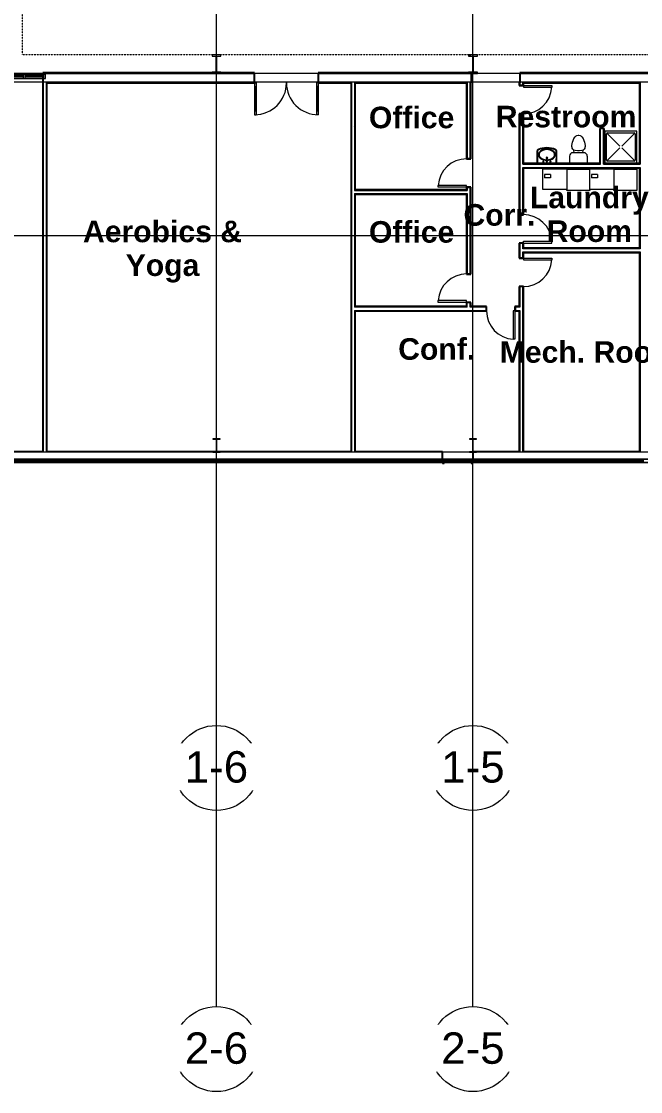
# Model space of a CAD drawing. Header units: inches. Extents: x 21341 to 28276, y -23509 to -20035.
# Drawn here: x 24603 to 25302, y -23509 to -22301 of the extents above; entities that cross this region are included whole.
import ezdxf

# ---------------------------------------------------------------- set-up
doc = ezdxf.new("R2010")
doc.units = ezdxf.units.IN
doc.header["$MEASUREMENT"] = 0
doc.linetypes.add('Dash 1_16_', pattern=[0.125, 0.0625, -0.0625])
doc.linetypes.add('Grid Line 1_2_', pattern=[0.875, 0.5, -0.125, 0.125, -0.125])
for name, color, linetype, lineweight in [('A-DOOR', 31, 'Continuous', 9), ('A-DOOR-GLAZ', 31, 'Continuous', 15), ('A-FLOR-CLRS', 90, 'Dash 1_16_', 9), ('A-GLAZ-CURT', 52, 'Continuous', 9), ('A-GLAZ-CWMG', 51, 'Continuous', 9), ('A-WALL', 113, 'Continuous', 9), ('A-WALL-PATT', 111, 'Continuous', 25), ('C-BLDG-PADS', 91, 'Continuous', 9), ('C-TOPO', 7, 'Continuous', 9), ('I-WALL', 2, 'Continuous', 9), ('L-SITE-WALL', 31, 'Continuous', 9), ('M-AREA-IDEN', 171, 'Continuous', 9), ('P-SANR-FIXT', 6, 'Continuous', 9), ('Q-SPCQ', 91, 'Continuous', 9), ('S-BEAM', 12, 'Continuous', 9), ('S-COLS', 52, 'Continuous', 9), ('S-GRID', 1, 'Continuous', 9), ('S-GRID-IDEN', 1, 'Continuous', 9)]:
    doc.layers.add(name, color=color, linetype=linetype, lineweight=lineweight)
doc.styles.add('Arial', font='arial.ttf', dxfattribs={"height": 35.407186})
doc.styles.add('Arial_B', font='arialbd.ttf', dxfattribs={"height": 24.354149})
pattern_1 = [(0, (0, 0), (61.44, 15.36), [2.534, -43.546, 2.534, -43.546, -245.76]), (0, (0, 0), (61.44, 15.36), [-92.16, 2.534, -89.626, 2.534, -43.546, -107.52]), (0, (0, 0), (61.44, 15.36), [-230.4, 2.534, -28.186, 2.534, -74.266]), (120, (23.04, 7.68), (-44.02215, 45.528601), [2.534, -43.546, 2.534, -43.546, -245.76]), (120, (23.04, 7.68), (-44.02215, 45.528601), [-92.16, 2.534, -89.626, 2.534, -43.546, -107.52]), (120, (23.04, 7.68), (-44.02215, 45.528601), [-230.4, 2.534, -28.186, 2.534, -74.266]), (240, (30.72, 38.4), (-17.41785, -60.888601), [2.534, -43.546, 2.534, -43.546, -245.76]), (240, (30.72, 38.4), (-17.41785, -60.888601), [-92.16, 2.534, -89.626, 2.534, -43.546, -107.52]), (240, (30.72, 38.4), (-17.41785, -60.888601), [-230.4, 2.534, -28.186, 2.534, -74.266])]
pattern_2 = [(0, (0, 0), (0, 24), []), (90, (0, 0), (-24, 1e-15), [])]
pattern_3 = [(225, (25112.39, -22360.053), (19.00703, -19.00703), []), (225, (25112.39, -22388.853), (19.00703, -19.00703), [])]
pattern_4 = [(225, (24822.89, -22360.053), (19.00703, -19.00703), []), (225, (24822.89, -22388.853), (19.00703, -19.00703), [])]

# ---------------------------------------------------------------- blocks, each defined once
blk = doc.blocks.new('W-Wide Flange-Column - B2_D-V5-First Floor Plan')
at = {"layer": 'S-COLS'}
h = blk.add_hatch(dxfattribs=at)
h.set_pattern_fill('FP_6', color=256, style=0, pattern_type=2)
h.set_pattern_definition([(225, (24822.89, -22779.678), (19.00703, -19.00703), []), (225, (24822.89, -22808.478), (19.00703, -19.00703), [])])
h.paths.add_polyline_path([(4, 7.6), (-4, 7.6), (-4, 7.2), (-0.8, 7.2), (-0.3, 7), (-0.1, 6.5), (-0.1, -6.5), (-0.3, -7), (-0.8, -7.2), (-4, -7.2), (-4, -7.6), (4, -7.6), (4, -7.2), (0.8, -7.2), (0.3, -7), (0.1, -6.5), (0.1, 6.5), (0.3, 7), (0.8, 7.2), (4, 7.2)], flags=0)
at = {"layer": 'S-COLS', "lineweight": 15}
for p, q in [((4, 7.6), (-4, 7.6)), ((-4, 7.6), (-4, 7.2)), ((-4, 7.2), (-0.8, 7.2)), ((-0.1, 6.5), (-0.1, -6.5)), ((0.1, -6.5), (0.1, 6.5)), ((0.8, 7.2), (4, 7.2)), ((4, 7.2), (4, 7.6)), ((-0.8, -7.2), (-4, -7.2)), ((-4, -7.2), (-4, -7.6)), ((-4, -7.6), (4, -7.6)), ((4, -7.2), (0.8, -7.2)), ((4, -7.6), (4, -7.2))]:
    blk.add_line(p, q, dxfattribs=at)
for centre, start, end in [((-0.8, 6.5), 0, 90), ((0.8, 6.5), 90, 180), ((-0.8, -6.5), 270, 0), ((0.8, -6.5), 180, 270)]:
    blk.add_arc(centre, 0.691, start, end, dxfattribs=at)
blk = doc.blocks.new('W-Wide Flange-Column - B2_D-V6-First Floor Plan')
at = {"layer": 'S-COLS'}
h = blk.add_hatch(dxfattribs=at)
h.set_pattern_fill('FP_7', color=256, style=0, pattern_type=2)
h.set_pattern_definition([(225, (25112.39, -22779.678), (19.00703, -19.00703), []), (225, (25112.39, -22808.478), (19.00703, -19.00703), [])])
h.paths.add_polyline_path([(4, 7.6), (-4, 7.6), (-4, 7.2), (-0.8, 7.2), (-0.3, 7), (-0.1, 6.5), (-0.1, -6.5), (-0.3, -7), (-0.8, -7.2), (-4, -7.2), (-4, -7.6), (4, -7.6), (4, -7.2), (0.8, -7.2), (0.3, -7), (0.1, -6.5), (0.1, 6.5), (0.3, 7), (0.8, 7.2), (4, 7.2)], flags=0)
at = {"layer": 'S-COLS', "lineweight": 15}
for p, q in [((4, 7.6), (-4, 7.6)), ((-4, 7.6), (-4, 7.2)), ((-4, 7.2), (-0.8, 7.2)), ((-0.1, 6.5), (-0.1, -6.5)), ((0.1, -6.5), (0.1, 6.5)), ((0.8, 7.2), (4, 7.2)), ((4, 7.2), (4, 7.6)), ((-0.8, -7.2), (-4, -7.2)), ((-4, -7.2), (-4, -7.6)), ((-4, -7.6), (4, -7.6)), ((4, -7.2), (0.8, -7.2)), ((4, -7.6), (4, -7.2))]:
    blk.add_line(p, q, dxfattribs=at)
for centre, start, end in [((-0.8, 6.5), 0, 90), ((0.8, 6.5), 90, 180), ((-0.8, -6.5), 270, 0), ((0.8, -6.5), 180, 270)]:
    blk.add_arc(centre, 0.691, start, end, dxfattribs=at)
blk = doc.blocks.new('Single-Flush - 32_ x 84_-460923-First Floor Plan')
at = {"layer": 'A-DOOR', "lineweight": 13}
for p, q in [((14, -2.4), (14, -34.4)), ((16, -2.4), (14, -2.4)), ((16, -2.4), (16, -34.4)), ((16, -34.4), (14, -34.4))]:
    blk.add_line(p, q, dxfattribs=at)
at = {"layer": 'A-DOOR'}
blk.add_arc((16, -2.4), 32.1, 180, 266.4241, dxfattribs=at)
blk = doc.blocks.new('Single-Flush - 32_ x 84_-489871-First Floor Plan')
at = {"layer": 'A-DOOR', "lineweight": 13}
for p, q in [((14, 2.4), (14, 34.4)), ((16, 34.4), (14, 34.4)), ((16, 2.4), (16, 34.4)), ((16, 2.4), (14, 2.4))]:
    blk.add_line(p, q, dxfattribs=at)
at = {"layer": 'A-DOOR'}
blk.add_arc((16, 2.4), 32.1, 93.5759, 180, dxfattribs=at)
blk = doc.blocks.new('Double-Glass 1 - 72_ x 96_-618616-First Floor Plan')
at = {"layer": 'A-DOOR', "lineweight": 13}
for p, q in [((-36, 37.8), (-36, 41.8)), ((-36, 41.8), (-34, 41.8)), ((-36, 37.8), (-34, 37.8)), ((-34, 37.8), (-34, 41.8)), ((34, 37.8), (34, 41.8)), ((36, 41.8), (34, 41.8)), ((34, 37.8), (36, 37.8)), ((36, 37.8), (36, 41.8)), ((-36, 9.8), (-34, 9.8)), ((-36, 5.8), (-36, 9.8)), ((-36, 5.8), (-34, 5.8)), ((-34, 5.8), (-34, 9.8)), ((36, 9.8), (34, 9.8)), ((34, 5.8), (34, 9.8)), ((36, 5.8), (34, 5.8)), ((36, 5.8), (36, 9.8))]:
    blk.add_line(p, q, dxfattribs=at)
at = {"layer": 'A-DOOR'}
for p, q in [((-36, 9.8), (-36, 37.8)), ((-34, 9.8), (-34, 37.8)), ((34, 9.8), (34, 37.8)), ((36, 9.8), (36, 37.8))]:
    blk.add_line(p, q, dxfattribs=at)
for centre, start, end in [((-36, 5.8), 360, 90), ((36, 5.8), 90, 179.9666)]:
    blk.add_arc(centre, 36, start, end, dxfattribs=at)
at = {"layer": 'A-DOOR-GLAZ'}
for p, q in [((-35, 37.8), (-35, 9.8)), ((35, 9.8), (35, 37.8))]:
    blk.add_line(p, q, dxfattribs=at)
blk = doc.blocks.new('Toilet-Domestic-3D - Toilet-Domestic-3D-489637-First Floor Plan')
at = {"layer": 'P-SANR-FIXT'}
for p, q in [((-7.5, 0), (-7.3, 2)), ((-7.3, 2), (-6.8, 4)), ((-6.8, 4), (-6.1, 6)), ((-6.1, 6), (-5.1, 8)), ((-5.1, 8), (-3.7, 10)), ((-3.7, 10), (-2.7, 11)), ((-2.7, 11), (-1.9, 11.5)), ((-1.9, 11.5), (-0.5, 12)), ((-0.5, 12), (0.5, 12)), ((0.5, 12), (1.9, 11.5)), ((1.9, 11.5), (2.7, 11)), ((2.7, 11), (3.7, 10)), ((3.7, 10), (5.1, 8)), ((5.1, 8), (6.1, 6)), ((6.1, 6), (6.8, 4)), ((6.8, 4), (7.3, 2)), ((7.3, 2), (7.5, 0)), ((-10, -11.7), (-10, -19.5)), ((-7.4, -1), (-7.5, 0)), ((-7.2, -2), (-7.4, -1)), ((-7, -3), (-7.2, -2)), ((-6.4, -4), (-7, -3)), ((-5.2, -5), (-6.4, -4)), ((6.2, -8), (-6.3, -8)), ((-3.8, -5.5), (-5.2, -5)), ((-4.9, -8), (-5.2, -5)), ((-1, -6), (-3.8, -5.5)), ((1, -6), (-1, -6)), ((3.8, -5.5), (1, -6)), ((5.2, -5), (3.8, -5.5)), ((4.9, -8), (5.2, -5)), ((6.4, -4), (5.2, -5)), ((7, -3), (6.4, -4)), ((7.2, -2), (7, -3)), ((7.4, -1), (7.2, -2)), ((7.5, 0), (7.4, -1)), ((10, -19.5), (10, -11.7)), ((-10, -19.5), (10, -19.5))]:
    blk.add_line(p, q, dxfattribs=at)
for centre, start, end in [((-6.3, -11.7), 90, 180), ((6.2, -11.7), 0, 90)]:
    blk.add_arc(centre, 3.73, start, end, dxfattribs=at)
blk = doc.blocks.new('Sink-Bathroom-Kohler-Pinoir-2035-8 - Vitreous_China-0-White-670431-First Floor Plan')
at = {"layer": 'P-SANR-FIXT'}
for p, q in [((25184.8, -22461.4), (25184.8, -22460.9)), ((25185, -22460.9), (25185, -22461.4)), ((25185.4, -22461.4), (25185.4, -22460.9)), ((25195.9, -22460.9), (25185.4, -22460.9)), ((25185.4, -22461.1), (25195.9, -22461.1)), ((25206.3, -22460.9), (25195.9, -22460.9)), ((25195.9, -22461.1), (25206.3, -22461.1)), ((25206.3, -22460.9), (25206.3, -22461.4)), ((25206.8, -22461.4), (25206.8, -22460.9)), ((25207, -22460.9), (25207, -22461.4))]:
    blk.add_line(p, q, dxfattribs=at)
for centre, radius, start, end in [((25291.1, -22453.9), 106.6, 176.2183, 183.7835), ((25186.3, -22446.9), 1.54, 113.9605, 180.0345), ((25291.1, -22453.9), 106.3, 176.2135, 183.7881), ((25186.3, -22446.9), 1.29, 113.9877, 180.3965), ((25291.1, -22453.9), 105.9, 176.2045, 183.7955), ((25186.3, -22446.9), 0.875, 114.0553, 181.2927), ((25195.9, -22468.7), 25.4, 66.3302, 113.6742), ((25195.9, -22468.7), 25.2, 66.3302, 113.6726), ((25195.9, -22468.7), 24.7, 66.3302, 113.6698), ((25191.4, -22451.4), 4.9, 123.5514, 230.6366), ((25191.4, -22451.4), 4.26, 123.3558, 230.4225), ((25195.9, -22457.1), 12.2, 53.7683, 126.2317), ((25195.9, -22457.1), 11.6, 53.6931, 126.3069), ((25200.4, -22451.4), 4.26, 309.5775, 56.6442), ((25200.4, -22451.4), 4.9, 309.3634, 56.4486), ((25205.5, -22446.9), 0.862, 358.0783, 66.3302), ((25205.5, -22446.9), 1.28, 359.0965, 66.3302), ((25205.5, -22446.9), 1.53, 359.5057, 66.3302), ((25100.7, -22453.9), 105.9, 356.2045, 3.7955), ((25100.7, -22453.9), 106.3, 356.2119, 3.7854), ((25100.7, -22453.9), 106.6, 356.2165, 3.78), ((25195.9, -22444.8), 12.8, 233.5725, 306.4275), ((25195.9, -22444.8), 12.2, 233.6508, 306.3492), ((25191.9, -22459.1), 0.692, 0, 180), ((25191.9, -22459.1), 0.692, 180, 0), ((25195.9, -22455.1), 0.934, 0, 180), ((25195.9, -22455.1), 0.934, 180, 0), ((25195.9, -22459.1), 0.69, 0, 180), ((25195.9, -22459.1), 0.69, 180, 0), ((25199.9, -22459.1), 0.69, 0, 180), ((25199.9, -22459.1), 0.69, 180, 0)]:
    blk.add_arc(centre, radius, start, end, dxfattribs=at)
blk = doc.blocks.new('Shower Base-3D - 36_ x 36_-670432-First Floor Plan')
at = {"layer": 'P-SANR-FIXT'}
for p, q in [((18, 18), (-18, 18)), ((-18, 18), (-18, -18)), ((-16, -15), (-16, 15)), ((-15, 16), (15, 16)), ((-1.1, 1), (-15, 15)), ((1, 1.1), (15, 15)), ((16, 15), (16, -15)), ((18, -18), (18, 18)), ((-1.1, -1), (-15, -15)), ((1, -1.1), (15, -15)), ((-18, -18), (18, -18)), ((15, -16), (-15, -16))]:
    blk.add_line(p, q, dxfattribs=at)
for centre, start, end in [((-15, 15), 90, 180), ((15, 15), 360, 90), ((-15, -15), 180, 270), ((15, -15), 270, 0)]:
    blk.add_arc(centre, 1, start, end, dxfattribs=at)
blk = doc.blocks.new('Washing Machine - 26_x26_ - Private-670433-First Floor Plan')
at = {"layer": 'P-SANR-FIXT'}
for p, q in [((0.6, 13), (1.3, 13)), ((1.3, 13), (2.6, 13)), ((1.3, 13), (1.3, -13)), ((2.6, 13), (26, 13)), ((2.6, 13), (2.6, -13)), ((26, 13), (26, -13)), ((1.3, -13), (0.6, -13)), ((1.4, -13), (1.3, -13)), ((26, -13), (25, -13))]:
    blk.add_line(p, q, dxfattribs=at)
blk = doc.blocks.new('Dryer - 27_ x 25_ x 35_-670434-First Floor Plan')
at = {"layer": 'Q-SPCQ'}
for p, q in [((1.4, 0.1), (28.4, 0.1)), ((1.4, -23.5), (1.4, 0.1)), ((28.4, 0.1), (28.4, -23.5)), ((1.4, -22.9), (28.4, -22.9)), ((19.7, -12.9), (26.4, -12.9)), ((19.7, -16.9), (19.7, -12.9)), ((19.7, -16.9), (26.4, -16.9)), ((26.4, -16.9), (26.4, -12.9))]:
    blk.add_line(p, q, dxfattribs=at)
blk = doc.blocks.new('Washing Machine - 26_x26_ - Private-V9-First Floor Plan')
at = {"layer": 'P-SANR-FIXT'}
for p, q in [((0.6, 13), (1.3, 13)), ((1.3, 13), (1.4, 13)), ((1.3, 13), (1.3, -13)), ((2.6, 13), (2.6, -13)), ((25, 13), (26, 13)), ((26, 13), (26, -13)), ((1.3, -13), (0.6, -13)), ((1.4, -13), (1.3, -13)), ((26, -13), (25, -13))]:
    blk.add_line(p, q, dxfattribs=at)
blk = doc.blocks.new('Dryer - 27_ x 25_ x 35_-V10-First Floor Plan')
at = {"layer": 'Q-SPCQ'}
for p, q in [((1.4, 0.1), (28.4, 0.1)), ((1.4, -23.5), (1.4, 0.1)), ((28.4, 0.1), (28.4, -24.3)), ((1.4, -22.9), (28.4, -22.9)), ((19.7, -12.9), (26.4, -12.9)), ((19.7, -16.9), (19.7, -12.9)), ((19.7, -16.9), (26.4, -16.9)), ((26.4, -16.9), (26.4, -12.9))]:
    blk.add_line(p, q, dxfattribs=at)
blk = doc.blocks.new('System Panel - Glazed-809283-First Floor Plan')
at = {"layer": 'A-GLAZ-CURT'}
for p, q in [((10.5, 1.2), (-10.5, 1.2)), ((-10.5, 1.2), (-10.5, 0.2)), ((-10.5, 0.2), (10.5, 0.2)), ((10.5, 1.2), (-9.5, 1.2)), ((-9.5, 0.2), (10.5, 0.2)), ((10.5, 0.2), (10.5, 1.2)), ((10.5, 1.2), (10.5, 0.2))]:
    blk.add_line(p, q, dxfattribs=at)
blk = doc.blocks.new('Rectangular Mullion - Rectangular Mullion 1-771667-First Floor Plan')
at = {"layer": 'A-GLAZ-CWMG'}
for p, q in [((24606.8, -22360.6), (24626.8, -22360.6)), ((24606.8, -22365.1), (24626.8, -22365.1))]:
    blk.add_line(p, q, dxfattribs=at)
blk = doc.blocks.new('Rectangular Mullion - Rectangular Mullion 1-809287-First Floor Plan')
at = {"layer": 'A-GLAZ-CWMG', "lineweight": 13}
for p, q in [((0, 1.5), (-2, 1.5)), ((-2, 1.5), (-2, -3)), ((0, -3), (0, 1.5)), ((-2, -3), (0, -3))]:
    blk.add_line(p, q, dxfattribs=at)
blk = doc.blocks.new('System Panel - Glazed-827476-First Floor Plan')
at = {"layer": 'A-GLAZ-CURT'}
for p, q in [((15.125, 1.25), (-15.125, 1.25)), ((-15.125, 1.25), (-15.125, 0.25)), ((-15.125, 0.25), (-15.125, 1.25)), ((15.125, 1.25), (-15.125, 1.25)), ((-15.125, 0.25), (15.125, 0.25)), ((-15.125, 0.25), (15.125, 0.25)), ((15.125, 0.25), (15.125, 1.25)), ((15.125, 1.25), (15.125, 0.25))]:
    blk.add_line(p, q, dxfattribs=at)
blk = doc.blocks.new('Rectangular Mullion - Rectangular Mullion 1-827457-First Floor Plan')
at = {"layer": 'A-GLAZ-CWMG', "lineweight": 13}
for p, q in [((-2, 1.5), (0, 1.5)), ((-2, -3), (-2, 1.5)), ((0, 1.5), (0, -3)), ((0, -3), (-2, -3))]:
    blk.add_line(p, q, dxfattribs=at)
blk = doc.blocks.new('Rectangular Mullion - Rectangular Mullion 1-827460-First Floor Plan')
at = {"layer": 'A-GLAZ-CWMG', "lineweight": 13}
for p, q in [((0, 1.5), (-2, 1.5)), ((-2, 1.5), (-2, -3)), ((0, -3), (0, 1.5)), ((-2, -3), (0, -3))]:
    blk.add_line(p, q, dxfattribs=at)
blk = doc.blocks.new('System Panel - Glazed-809284-First Floor Plan')
at = {"layer": 'A-GLAZ-CURT'}
for p, q in [((17.09375, 1.25), (-17.09375, 1.25)), ((-17.09375, 1.25), (-17.09375, 0.25)), ((-17.09375, 0.25), (-17.09375, 1.25)), ((17.09375, 1.25), (-17.09375, 1.25)), ((-17.09375, 0.25), (17.09375, 0.25)), ((-17.09375, 0.25), (17.09375, 0.25)), ((17.09375, 0.25), (17.09375, 1.25)), ((17.09375, 1.25), (17.09375, 0.25))]:
    blk.add_line(p, q, dxfattribs=at)
blk = doc.blocks.new('Rectangular Mullion - Rectangular Mullion 1-769167-First Floor Plan')
at = {"layer": 'A-GLAZ-CWMG'}
for p, q in [((24498.2, -22360.6), (24532.4, -22360.6)), ((24498.2, -22365.1), (24532.4, -22365.1))]:
    blk.add_line(p, q, dxfattribs=at)
blk = doc.blocks.new('Rectangular Mullion - Rectangular Mullion 1-809282-First Floor Plan')
at = {"layer": 'A-GLAZ-CWMG', "lineweight": 13}
for p, q in [((-1, 1.5), (1, 1.5)), ((-1, -3), (-1, 1.5)), ((1, 1.5), (1, -3)), ((1, -3), (-1, -3))]:
    blk.add_line(p, q, dxfattribs=at)
blk = doc.blocks.new('columns and girder2 - one-V30-First Floor Plan')
at = {"layer": 'S-BEAM'}
h = blk.add_hatch(dxfattribs=at)
h.set_pattern_fill('FP_23', color=256, style=0, pattern_type=2)
h.set_pattern_definition(pattern_3)
h.paths.add_polyline_path([(1.5, -0.5), (-5, -0.5), (-5, -2), (5, -2), (5, -1.2), (1.5, -1.2), (1.5, -1)], flags=0)
h.paths.add_polyline_path([(-5, -20), (-5, -21.5), (5, -21.5), (5, -20)], flags=0)
h.paths.add_polyline_path([(-5, -1204.8), (-5, -1206.3), (5, -1206.3), (5, -1204.8)], flags=0)
h.paths.add_polyline_path([(5, -1224.3), (-5, -1224.3), (-5, -1225), (5, -1225)], flags=0)
h = blk.add_hatch(dxfattribs=at)
h.set_pattern_fill('FP_23', color=256, style=0, pattern_type=2)
h.set_pattern_definition(pattern_3)
h.paths.add_polyline_path([(-0.6, -2), (-0.6, -20), (0.6, -20), (0.6, -2)], flags=0)
h.paths.add_polyline_path([(-0.6, -1206.3), (-0.6, -1224.3), (0.6, -1224.3), (0.6, -1206.3)], flags=0)
at = {"layer": 'S-BEAM', "lineweight": 15}
for p, q in [((1.5, -0.5), (-5, -0.5)), ((-5, -0.5), (-5, -2)), ((-5, -2), (5, -2)), ((0.6, -2), (-0.6, -2)), ((-0.6, -2), (-0.6, -20)), ((0.6, -20), (0.6, -2)), ((5, -2), (5, -1.2)), ((5, -20), (-5, -20)), ((-5, -20), (-5, -21.5)), ((-5, -21.5), (5, -21.5)), ((-0.6, -20), (0.6, -20)), ((5, -21.5), (5, -20))]:
    blk.add_line(p, q, dxfattribs=at)
blk = doc.blocks.new('columns and girder2 - one-V31-First Floor Plan')
at = {"layer": 'S-BEAM'}
h = blk.add_hatch(dxfattribs=at)
h.set_pattern_fill('FP_24', color=256, style=0, pattern_type=2)
h.set_pattern_definition(pattern_4)
h.paths.add_polyline_path([(5, -1.2), (-5, -1.2), (-5, -2), (5, -2)], flags=0)
h.paths.add_polyline_path([(-5, -20), (-5, -21.5), (5, -21.5), (5, -20)], flags=0)
h.paths.add_polyline_path([(5, -1204.8), (-5, -1204.8), (-5, -1206.3), (5, -1206.3)], flags=0)
h.paths.add_polyline_path([(5, -1224.3), (-5, -1224.3), (-5, -1225), (5, -1225)], flags=0)
h = blk.add_hatch(dxfattribs=at)
h.set_pattern_fill('FP_24', color=256, style=0, pattern_type=2)
h.set_pattern_definition(pattern_4)
h.paths.add_polyline_path([(-0.6, -2), (-0.6, -20), (0.6, -20), (0.6, -2)], flags=0)
h.paths.add_polyline_path([(0.6, -1206.3), (-0.6, -1206.3), (-0.6, -1224.3), (0.6, -1224.3)], flags=0)
at = {"layer": 'S-BEAM', "lineweight": 15}
for p, q in [((-5, -1.2), (-5, -2)), ((-5, -2), (5, -2)), ((0.6, -2), (-0.6, -2)), ((-0.6, -2), (-0.6, -20)), ((0.6, -20), (0.6, -2)), ((5, -2), (5, -1.2)), ((5, -20), (-5, -20)), ((-5, -20), (-5, -21.5)), ((-5, -21.5), (5, -21.5)), ((-0.6, -20), (0.6, -20)), ((5, -21.5), (5, -20))]:
    blk.add_line(p, q, dxfattribs=at)
blk = doc.blocks.new('Girt_C - 8_D-1076207-First Floor Plan')
at = {"layer": 'S-BEAM'}
for p, q in [((25108.4, -22787.3), (25078, -22787.3)), ((25352, -22787.3), (25305.3, -22787.3)), ((25397.3, -22787.3), (25356.7, -22787.3)), ((25450.1, -22787.3), (25405.9, -22787.3)), ((25501.5, -22787.3), (25454.8, -22787.3)), ((25521.3, -22787.3), (25506.3, -22787.3)), ((25562.3, -22787.3), (25526, -22787.3)), ((25603.3, -22787.3), (25567, -22787.3)), ((25644.3, -22787.3), (25608, -22787.3)), ((25672.9, -22787.3), (25649, -22787.3)), ((25836.3, -22787.3), (25801.8, -22787.3)), ((25078, -22795.3), (25112.5, -22795.3)), ((25305.3, -22795.3), (25501.5, -22795.3)), ((25506.3, -22795.3), (25521.3, -22795.3)), ((25526, -22795.3), (25672.9, -22795.3)), ((25801.8, -22795.3), (25836.3, -22795.3))]:
    blk.add_line(p, q, dxfattribs=at)
blk = doc.blocks.new('Grid - Grid Head - Circle-14747-First Floor Plan')
at = {"layer": 'S-GRID-IDEN'}
blk.add_circle((0, 0), 0.25, dxfattribs=at)

msp = doc.modelspace()

# ---------------------------------------------------------------- hatches: boundary and pattern name
at = {"layer": 'A-WALL-PATT', "lineweight": 9}
h = msp.add_hatch(dxfattribs=at)
h.set_pattern_fill('FP_13', color=256, style=0, pattern_type=2)
h.set_pattern_definition(pattern_1)
h.paths.add_polyline_path([(24627.4, -22787.3), (24627.4, -22359.6), (24626.8, -22359.6), (24626.8, -22787.3)], flags=0)
h = msp.add_hatch(dxfattribs=at)
h.set_pattern_fill('FP_13', color=256, style=0, pattern_type=2)
h.set_pattern_definition(pattern_1)
h.paths.add_polyline_path([(24631.5, -22787.3), (24631.5, -22369.6), (24630.9, -22369.6), (24630.9, -22787.3)], flags=0)
h = msp.add_hatch(dxfattribs=at)
h.set_pattern_fill('FP_13', color=256, style=0, pattern_type=2)
h.set_pattern_definition(pattern_1)
h.paths.add_polyline_path([(25739.5, -22370.2), (25739.5, -22369.6), (25737.8, -22369.6), (25737.8, -22370.2)], flags=0)
h.paths.add_polyline_path([(25733, -22370.2), (25733, -22369.6), (25592.5, -22369.6), (25592.5, -22370.2), (25672.7, -22370.2)], flags=0)
h.paths.add_polyline_path([(25587.8, -22370.2), (25587.8, -22369.6), (25562.1, -22369.6), (25562.1, -22370.2)], flags=0)
h.paths.add_polyline_path([(25476.6, -22370.2), (25476.6, -22369.6), (25449.3, -22369.6), (25449.3, -22370.2)], flags=0)
h.paths.add_polyline_path([(25444.5, -22370.2), (25444.5, -22369.6), (25305.3, -22369.6), (25305.3, -22370.2), (25396.2, -22370.2)], flags=0)
h.paths.add_polyline_path([(25300.5, -22370.2), (25300.5, -22369.6), (25169.5, -22369.6), (25169.5, -22370.2), (25258, -22370.2)], flags=0)
h.paths.add_polyline_path([(25110.9, -22370.2), (25110.9, -22369.6), (25110, -22369.6), (25110, -22370.2)], flags=0)
h.paths.add_polyline_path([(25105.3, -22370.2), (25105.3, -22369.6), (24979.5, -22369.6), (24979.5, -22370.2), (24981.5, -22370.2)], flags=0)
h.paths.add_polyline_path([(24974.8, -22370.2), (24974.8, -22369.6), (24937.9, -22369.6), (24937.9, -22370.2)], flags=0)
h.paths.add_polyline_path([(24865.9, -22370.2), (24865.9, -22369.6), (24631.5, -22369.6), (24631.5, -22370.2), (24705, -22370.2)], flags=0)
h = msp.add_hatch(dxfattribs=at)
h.set_pattern_fill('FP_13', color=256, style=0, pattern_type=2)
h.set_pattern_definition(pattern_1)
h.paths.add_polyline_path([(24975.4, -22787.3), (24975.4, -22369.6), (24974.8, -22369.6), (24974.8, -22787.3)], flags=0)
h = msp.add_hatch(dxfattribs=at)
h.set_pattern_fill('FP_13', color=256, style=0, pattern_type=2)
h.set_pattern_definition(pattern_1)
h.paths.add_polyline_path([(24979.5, -22787.3), (24979.5, -22627.1), (24978.9, -22627.1), (24978.9, -22787.3)], flags=0)
h.paths.add_polyline_path([(24979.5, -22623.6), (24979.5, -22495.1), (24978.9, -22495.1), (24978.9, -22623.6)], flags=0)
h.paths.add_polyline_path([(24979.5, -22491.6), (24979.5, -22369.6), (24978.9, -22369.6), (24978.9, -22491.6)], flags=0)
h = msp.add_hatch(dxfattribs=at)
h.set_pattern_fill('FP_13', color=256, style=0, pattern_type=2)
h.set_pattern_definition(pattern_1)
h.paths.add_polyline_path([(25110, -22622.9), (25110, -22618.1), (25107.6, -22618.1), (25107.6, -22618.7), (25109.4, -22618.7), (25109.4, -22622.9)], flags=0)
h.paths.add_polyline_path([(25107.6, -22586.1), (25110, -22586.1), (25110, -22488.1), (25107.6, -22488.1), (25107.6, -22488.7), (25109.4, -22488.7), (25109.4, -22585.4), (25107.6, -22585.4)], flags=0)
h.paths.add_polyline_path([(25107.6, -22456.1), (25110, -22456.1), (25110, -22369.6), (25109.4, -22369.6), (25109.4, -22455.4), (25107.6, -22455.4)], flags=0)
h = msp.add_hatch(dxfattribs=at)
h.set_pattern_fill('FP_13', color=256, style=0, pattern_type=2)
h.set_pattern_definition(pattern_1)
h.paths.add_polyline_path([(25164.8, -22787.3), (25165.4, -22787.3), (25165.4, -22627.1), (25164.8, -22627.1), (25164.8, -22786.7)], flags=0)
h.paths.add_polyline_path([(25164.8, -22623.6), (25165.4, -22623.6), (25165.4, -22600.7), (25167.1, -22600.7), (25167.1, -22600.1), (25164.8, -22600.1), (25164.8, -22622.9)], flags=0)
h.paths.add_polyline_path([(25167.1, -22568.1), (25167.1, -22567.4), (25165.4, -22567.4), (25165.4, -22551.7), (25167.1, -22551.7), (25167.1, -22551.1), (25164.8, -22551.1), (25164.8, -22568.1)], flags=0)
h.paths.add_polyline_path([(25167.1, -22519.1), (25167.1, -22518.4), (25165.4, -22518.4), (25165.4, -22405.7), (25167.1, -22405.7), (25167.1, -22405.1), (25164.8, -22405.1), (25164.8, -22519.1)], flags=0)
h.paths.add_polyline_path([(25167.1, -22373.1), (25167.1, -22372.4), (25165.4, -22372.4), (25165.4, -22370.2), (25164.8, -22370.2), (25164.8, -22373.1)], flags=0)
h = msp.add_hatch(dxfattribs=at)
h.set_pattern_fill('FP_13', color=256, style=0, pattern_type=2)
h.set_pattern_definition(pattern_1)
h.paths.add_polyline_path([(25168.9, -22787.3), (25169.5, -22787.3), (25169.5, -22600.1), (25167.1, -22600.1), (25167.1, -22600.7), (25168.9, -22600.7), (25168.9, -22786.7)], flags=0)
h.paths.add_polyline_path([(25167.1, -22568.1), (25169.5, -22568.1), (25169.5, -22561.1), (25168.9, -22561.1), (25168.9, -22567.4), (25167.1, -22567.4)], flags=0)
h.paths.add_polyline_path([(25168.9, -22557.6), (25169.5, -22557.6), (25169.5, -22551.1), (25167.1, -22551.1), (25167.1, -22551.7), (25168.9, -22551.7)], flags=0)
h.paths.add_polyline_path([(25169.5, -22519.1), (25169.5, -22465.6), (25168.9, -22465.6), (25168.9, -22518.4), (25167.1, -22518.4), (25167.1, -22519.1)], flags=0)
h.paths.add_polyline_path([(25168.9, -22462.1), (25169.5, -22462.1), (25169.5, -22405.1), (25167.1, -22405.1), (25167.1, -22405.7), (25168.9, -22405.7), (25168.9, -22414.3)], flags=0)
h.paths.add_polyline_path([(25167.1, -22373.1), (25169.5, -22373.1), (25169.5, -22369.6), (25168.9, -22369.6), (25168.9, -22372.4), (25167.1, -22372.4)], flags=0)
h = msp.add_hatch(dxfattribs=at)
h.set_pattern_fill('FP_13', color=256, style=0, pattern_type=2)
h.set_pattern_definition(pattern_1)
h.paths.add_polyline_path([(25300.5, -22787.3), (25301.1, -22787.3), (25301.1, -22561.1), (25300.5, -22561.1), (25300.5, -22786.7)], flags=0)
h.paths.add_polyline_path([(25301.1, -22557.6), (25301.1, -22465.6), (25300.5, -22465.6), (25300.5, -22557.6)], flags=0)
h.paths.add_polyline_path([(25301.1, -22462.1), (25301.1, -22369.6), (25300.5, -22369.6), (25300.5, -22462.1)], flags=0)
h = msp.add_hatch(dxfattribs=at)
h.set_pattern_fill('FP_13', color=256, style=0, pattern_type=2)
h.set_pattern_definition(pattern_1)
h.paths.add_polyline_path([(25300.5, -22462.1), (25300.5, -22461.4), (25259.9, -22461.4), (25259.9, -22462.1)], flags=0)
h.paths.add_polyline_path([(25256.4, -22462.1), (25256.4, -22461.4), (25169.5, -22461.4), (25169.5, -22462.1), (25188.9, -22462.1)], flags=0)
h = msp.add_hatch(dxfattribs=at)
h.set_pattern_fill('FP_13', color=256, style=0, pattern_type=2)
h.set_pattern_definition(pattern_1)
h.paths.add_polyline_path([(25169.5, -22466.2), (25300.5, -22466.2), (25300.5, -22465.6), (25169.5, -22465.6)], flags=0)
h = msp.add_hatch(dxfattribs=at)
h.set_pattern_fill('FP_13', color=256, style=0, pattern_type=2)
h.set_pattern_definition(pattern_1)
h.paths.add_polyline_path([(24979.5, -22491.6), (25105.3, -22491.6), (25105.3, -22490.9), (24979.5, -22490.9)], flags=0)
h = msp.add_hatch(dxfattribs=at)
h.set_pattern_fill('FP_13', color=256, style=0, pattern_type=2)
h.set_pattern_definition(pattern_1)
h.paths.add_polyline_path([(24979.5, -22495.7), (25105.3, -22495.7), (25105.3, -22495.1), (24979.5, -22495.1)], flags=0)
h = msp.add_hatch(dxfattribs=at)
h.set_pattern_fill('FP_13', color=256, style=0, pattern_type=2)
h.set_pattern_definition(pattern_1)
h.paths.add_polyline_path([(25169.5, -22557.6), (25300.5, -22557.6), (25300.5, -22556.9), (25169.5, -22556.9)], flags=0)
h = msp.add_hatch(dxfattribs=at)
h.set_pattern_fill('FP_13', color=256, style=0, pattern_type=2)
h.set_pattern_definition(pattern_1)
h.paths.add_polyline_path([(25127.3, -22625.3), (25127.9, -22625.3), (25127.9, -22622.9), (25109.4, -22622.9), (25109.4, -22623.6), (25127.3, -22623.6)], flags=0)
h.paths.add_polyline_path([(25160.5, -22625.3), (25160.5, -22623.6), (25164.8, -22623.6), (25164.8, -22622.9), (25159.9, -22622.9), (25159.9, -22625.3)], flags=0)
h.paths.add_polyline_path([(24979.5, -22623.6), (25105.9, -22623.6), (25105.9, -22622.9), (24979.5, -22622.9)], flags=0)
h = msp.add_hatch(dxfattribs=at)
h.set_pattern_fill('FP_13', color=256, style=0, pattern_type=2)
h.set_pattern_definition(pattern_1)
h.paths.add_polyline_path([(25127.9, -22627.7), (25127.9, -22625.3), (25127.3, -22625.3), (25127.3, -22627.1), (24979.5, -22627.1), (24979.5, -22627.7), (25119.7, -22627.7)], flags=0)
h.paths.add_polyline_path([(25164.8, -22627.7), (25164.8, -22627.1), (25160.5, -22627.1), (25160.5, -22625.3), (25159.9, -22625.3), (25159.9, -22627.7)], flags=0)
h = msp.add_hatch(dxfattribs=at)
h.set_pattern_fill('FP_15', color=256, style=0, pattern_type=2)
h.set_pattern_definition(pattern_2)
h.paths.add_polyline_path([(24244, -22796.8), (25078, -22796.8), (25078, -22796.1), (24244, -22796.1)], flags=0)
h = msp.add_hatch(dxfattribs=at)
h.set_pattern_fill('FP_15', color=256, style=0, pattern_type=2)
h.set_pattern_definition(pattern_2)
h.paths.add_polyline_path([(25112.5, -22796.8), (25305.3, -22796.8), (25305.3, -22796.1), (25112.5, -22796.1)], flags=0)

# ---------------------------------------------------------------- linework, layer by layer
at = {"layer": 'A-FLOR-CLRS'}
for p, q in [((24603.4, -21938.5), (24603.4, -22338.1)), ((24603.4, -22338.1), (25975.4, -22338.1))]:
    msp.add_line(p, q, dxfattribs=at)
at = {"layer": 'A-WALL'}
for p, q in [((24626.8, -22359.6), (24865.9, -22359.6)), ((24627.4, -22359.6), (24627.4, -22787.3)), ((24937.9, -22359.6), (25110.9, -22359.6)), ((25165.4, -22359.6), (25476.6, -22359.6)), ((24630.9, -22369.6), (24630.9, -22787.3)), ((24630.9, -22369.6), (24865.9, -22369.6)), ((24937.9, -22369.6), (24975.4, -22369.6)), ((24974.8, -22370.2), (24974.8, -22369.6)), ((24975.4, -22369.6), (24975.4, -22787.3)), ((24978.9, -22369.6), (24978.9, -22491.6)), ((24978.9, -22369.6), (25105.9, -22369.6)), ((24979.5, -22370.2), (24979.5, -22369.6)), ((25105.3, -22370.2), (25105.3, -22369.6)), ((25105.9, -22369.6), (25105.9, -22455.4)), ((25109.4, -22455.4), (25109.4, -22369.6)), ((25109.4, -22369.6), (25110.9, -22369.6)), ((25110, -22370.2), (25110, -22369.6)), ((25165.4, -22370.2), (25165.4, -22372.4)), ((25165.4, -22372.4), (25168.9, -22372.4)), ((25168.9, -22372.4), (25168.9, -22369.6)), ((25168.9, -22369.6), (25301.1, -22369.6)), ((25169.5, -22370.2), (25169.5, -22369.6)), ((25300.5, -22370.2), (25300.5, -22369.6)), ((25301.1, -22369.6), (25301.1, -22462.1)), ((25165.4, -22405.7), (25165.4, -22518.4)), ((25168.9, -22405.7), (25165.4, -22405.7)), ((25168.9, -22462.1), (25168.9, -22405.7)), ((25256.4, -22462.1), (25256.4, -22422.2)), ((25259.9, -22422.2), (25256.4, -22422.2)), ((25259.9, -22462.1), (25259.9, -22422.2)), ((25105.9, -22455.4), (25109.4, -22455.4)), ((25168.9, -22462.1), (25256.4, -22462.1)), ((25259.9, -22462.1), (25301.1, -22462.1)), ((25168.9, -22518.4), (25168.9, -22465.6)), ((25168.9, -22465.6), (25301.1, -22465.6)), ((25301.1, -22465.6), (25301.1, -22557.6)), ((25105.9, -22488.7), (25105.9, -22491.6)), ((25109.4, -22488.7), (25105.9, -22488.7)), ((25109.4, -22585.4), (25109.4, -22488.7)), ((24978.9, -22491.6), (25105.9, -22491.6)), ((24978.9, -22495.1), (24978.9, -22623.6)), ((24978.9, -22495.1), (25105.9, -22495.1)), ((25105.9, -22495.1), (25105.9, -22585.4)), ((25165.4, -22518.4), (25168.9, -22518.4)), ((25165.4, -22551.7), (25165.4, -22567.4)), ((25168.9, -22551.7), (25165.4, -22551.7)), ((25168.9, -22557.6), (25168.9, -22551.7)), ((25301.1, -22557.6), (25168.9, -22557.6)), ((25168.9, -22567.4), (25168.9, -22561.1)), ((25168.9, -22561.1), (25301.1, -22561.1)), ((25301.1, -22561.1), (25301.1, -22787.3)), ((25165.4, -22567.4), (25168.9, -22567.4)), ((25105.9, -22585.4), (25109.4, -22585.4)), ((25165.4, -22600.7), (25165.4, -22623.6)), ((25168.9, -22600.7), (25165.4, -22600.7)), ((25168.9, -22787.3), (25168.9, -22600.7)), ((25109.4, -22618.7), (25105.9, -22618.7)), ((25105.9, -22623.6), (25105.9, -22618.7)), ((25109.4, -22623.6), (25109.4, -22618.7)), ((25105.9, -22623.6), (24978.9, -22623.6)), ((24978.9, -22627.1), (24978.9, -22787.3)), ((24978.9, -22627.1), (25127.3, -22627.1)), ((25127.3, -22623.6), (25109.4, -22623.6)), ((25127.3, -22627.1), (25127.3, -22623.6)), ((25160.5, -22623.6), (25160.5, -22627.1)), ((25165.4, -22623.6), (25160.5, -22623.6)), ((25160.5, -22627.1), (25165.4, -22627.1)), ((25165.4, -22627.1), (25165.4, -22787.3)), ((24627.4, -22787.3), (24537.4, -22787.3)), ((24626.8, -22786.7), (24626.8, -22787.3)), ((24818.9, -22787.3), (24630.9, -22787.3)), ((24631.5, -22786.7), (24631.5, -22787.3)), ((24975.4, -22787.3), (24826.9, -22787.3)), ((24974.8, -22786.7), (24974.8, -22787.3)), ((25078, -22787.3), (24978.9, -22787.3)), ((24979.5, -22786.7), (24979.5, -22787.3)), ((25165.4, -22787.3), (25116.4, -22787.3)), ((25164.8, -22786.7), (25164.8, -22787.3)), ((25300.5, -22787.3), (25168.9, -22787.3)), ((25169.5, -22786.7), (25169.5, -22787.3)), ((25300.5, -22786.7), (25300.5, -22787.3)), ((25301.1, -22787.3), (25300.5, -22787.3)), ((25078, -22795.3), (24244, -22795.3)), ((25078, -22796.1), (24244, -22796.1)), ((25078, -22796.8), (24244, -22796.8)), ((25078, -22797.7), (24244, -22797.7)), ((25305.3, -22795.3), (25112.5, -22795.3)), ((25305.3, -22796.1), (25112.5, -22796.1)), ((25305.3, -22796.8), (25112.5, -22796.8)), ((25305.3, -22797.7), (25112.5, -22797.7))]:
    msp.add_line(p, q, dxfattribs=at)
at = {"layer": 'C-BLDG-PADS'}
for p, q in [((24243.8, -22798.8), (25078, -22798.8)), ((25080, -22798.8), (25110.3, -22798.8)), ((25112.3, -22798.8), (25801.8, -22798.8))]:
    msp.add_line(p, q, dxfattribs=at)
at = {"layer": 'C-TOPO'}
for p, q in [((25078, -22798.8), (24243.8, -22798.8)), ((25110.3, -22798.8), (25080, -22798.8)), ((25801.8, -22798.8), (25112.3, -22798.8))]:
    msp.add_line(p, q, dxfattribs=at)
at = {"layer": 'I-WALL', "lineweight": 25}
for p, q in [((24631.5, -22358.8), (24626.8, -22358.8)), ((24626.8, -22358.8), (24626.8, -22786.7)), ((24631.5, -22786.7), (24631.5, -22370.2)), ((24974.8, -22370.2), (24974.8, -22786.7)), ((24979.5, -22490.9), (24979.5, -22370.2)), ((25105.3, -22370.2), (25105.3, -22456.1)), ((25110, -22456.1), (25110, -22370.2)), ((25165.4, -22370.2), (25164.8, -22370.2)), ((25164.8, -22370.2), (25164.8, -22373.1)), ((25164.8, -22373.1), (25169.5, -22373.1)), ((25169.5, -22373.1), (25169.5, -22370.2)), ((25300.5, -22370.2), (25300.5, -22461.4)), ((25169.5, -22405.1), (25164.8, -22405.1)), ((25164.8, -22405.1), (25164.8, -22519.1)), ((25169.5, -22461.4), (25169.5, -22405.1)), ((25255.8, -22421.6), (25255.8, -22461.4)), ((25260.5, -22421.6), (25255.8, -22421.6)), ((25260.5, -22461.4), (25260.5, -22421.6)), ((25105.3, -22456.1), (25110, -22456.1)), ((25255.8, -22461.4), (25169.5, -22461.4)), ((25300.5, -22461.4), (25260.5, -22461.4)), ((25169.5, -22519.1), (25169.5, -22466.2)), ((25169.5, -22466.2), (25300.5, -22466.2)), ((25300.5, -22466.2), (25300.5, -22556.9)), ((25110, -22488.1), (25105.3, -22488.1)), ((25105.3, -22488.1), (25105.3, -22490.9)), ((25110, -22586.1), (25110, -22488.1)), ((25105.3, -22490.9), (24979.5, -22490.9)), ((24979.5, -22622.9), (24979.5, -22495.7)), ((24979.5, -22495.7), (25105.3, -22495.7)), ((25105.3, -22495.7), (25105.3, -22586.1)), ((25164.8, -22519.1), (25169.5, -22519.1)), ((25169.5, -22551.1), (25164.8, -22551.1)), ((25164.8, -22551.1), (25164.8, -22568.1)), ((25169.5, -22556.9), (25169.5, -22551.1)), ((25300.5, -22556.9), (25169.5, -22556.9)), ((25164.8, -22568.1), (25169.5, -22568.1)), ((25169.5, -22568.1), (25169.5, -22561.7)), ((25169.5, -22561.7), (25300.5, -22561.7)), ((25300.5, -22561.7), (25300.5, -22786.7)), ((25105.3, -22586.1), (25110, -22586.1)), ((25169.5, -22600.1), (25164.8, -22600.1)), ((25164.8, -22600.1), (25164.8, -22622.9)), ((25169.5, -22786.7), (25169.5, -22600.1)), ((25110, -22618.1), (25105.3, -22618.1)), ((25105.3, -22618.1), (25105.3, -22622.9)), ((25110, -22622.9), (25110, -22618.1)), ((25105.3, -22622.9), (24979.5, -22622.9)), ((24979.5, -22786.7), (24979.5, -22627.7)), ((24979.5, -22627.7), (25127.9, -22627.7)), ((25127.9, -22622.9), (25110, -22622.9)), ((25127.9, -22627.7), (25127.9, -22622.9)), ((25164.8, -22622.9), (25159.9, -22622.9)), ((25159.9, -22622.9), (25159.9, -22627.7)), ((25159.9, -22627.7), (25164.8, -22627.7)), ((25164.8, -22627.7), (25164.8, -22786.7))]:
    msp.add_line(p, q, dxfattribs=at)
at = {"layer": 'L-SITE-WALL', "lineweight": 25}
for p, q in [((24865.9, -22358.8), (24631.5, -22358.8)), ((24865.9, -22370.2), (24865.9, -22358.8)), ((25110.9, -22358.8), (24937.9, -22358.8)), ((24937.9, -22358.8), (24937.9, -22370.2)), ((25110.9, -22370.2), (25110.9, -22358.8)), ((25476.6, -22358.8), (25165.4, -22358.8)), ((25165.4, -22358.8), (25165.4, -22370.2)), ((24631.5, -22370.2), (24865.9, -22370.2)), ((24937.9, -22370.2), (24974.8, -22370.2)), ((24979.5, -22370.2), (25105.3, -22370.2)), ((25110, -22370.2), (25110.9, -22370.2)), ((25169.5, -22370.2), (25300.5, -22370.2)), ((24626.8, -22786.7), (24533.8, -22786.7)), ((24822.5, -22786.7), (24631.5, -22786.7)), ((24974.8, -22786.7), (24823.3, -22786.7)), ((25078, -22786.7), (24979.5, -22786.7)), ((25078, -22797.9), (25078, -22786.7)), ((25112.5, -22787.3), (25112.5, -22797.9)), ((25164.8, -22786.7), (25112.8, -22786.7)), ((25300.5, -22786.7), (25169.5, -22786.7)), ((24244, -22797.9), (25078, -22797.9)), ((25112.5, -22797.9), (25305.3, -22797.9))]:
    msp.add_line(p, q, dxfattribs=at)
at = {"layer": 'S-GRID', "linetype": 'Grid Line 1_2_'}
for p, q in [((24822.9, -23095.8), (24822.9, -20550.1)), ((25112.4, -23095.8), (25112.4, -20550.1)), ((26719.1, -22359.6), (22653.5, -22359.6)), ((27097.5, -22359.6), (22737.5, -22359.6)), ((27001.5, -22369.6), (22737.5, -22369.6)), ((26427.3, -22543.1), (21471.4, -22543.1)), ((26719.1, -22543.1), (21790.2, -22543.1)), ((26427.3, -22787.3), (21471.4, -22787.3)), ((26719.1, -22787.3), (21790.2, -22787.3)), ((26331.3, -22795.3), (21567.4, -22795.3)), ((26623.1, -22795.3), (21915.5, -22795.3))]:
    msp.add_line(p, q, dxfattribs=at)

# ---------------------------------------------------------------- block references
at = {"layer": 'A-DOOR'}
for name, p, rotation in [('Double-Glass 1 - 72_ x 96_-618616-First Floor Plan', (24901.9, -22364.4), 180), ('Single-Flush - 32_ x 84_-460923-First Floor Plan', (25167.1, -22389.1), 90), ('Single-Flush - 32_ x 84_-460923-First Floor Plan', (25107.6, -22472.1), 270), ('Single-Flush - 32_ x 84_-489871-First Floor Plan', (25167.1, -22535.1), 270), ('Single-Flush - 32_ x 84_-460923-First Floor Plan', (25167.1, -22584.1), 90), ('Single-Flush - 32_ x 84_-460923-First Floor Plan', (25107.6, -22602.1), 270)]:
    msp.add_blockref(name, p, dxfattribs=dict(at, rotation=rotation))
msp.add_blockref('Single-Flush - 32_ x 84_-460923-First Floor Plan', (25143.9, -22625.3), dxfattribs=at)
at = {"layer": 'A-GLAZ-CURT', "rotation": 180}
for name, p in [('System Panel - Glazed-809284-First Floor Plan', (24587.7, -22362.1)), ('System Panel - Glazed-809283-First Floor Plan', (24617.3, -22362.1))]:
    msp.add_blockref(name, p, dxfattribs=at)
at = {"layer": 'A-GLAZ-CURT'}
msp.add_blockref('System Panel - Glazed-827476-First Floor Plan', (25095.1, -22798.4), dxfattribs=at)
at = {"layer": 'A-GLAZ-CWMG'}
for name, p in [('Rectangular Mullion - Rectangular Mullion 1-769167-First Floor Plan', (72.4, 0)), ('Rectangular Mullion - Rectangular Mullion 1-771667-First Floor Plan', (0, 0)), ('Rectangular Mullion - Rectangular Mullion 1-809287-First Floor Plan', (24629.8, -22362.1))]:
    msp.add_blockref(name, p, dxfattribs=at)
at = {"layer": 'A-GLAZ-CWMG', "extrusion": (0, 0, -1)}
msp.add_blockref('Rectangular Mullion - Rectangular Mullion 1-809282-First Floor Plan', (-24605.8, -22362.1), dxfattribs=at)
at = {"layer": 'A-GLAZ-CWMG', "rotation": 180}
msp.add_blockref('Rectangular Mullion - Rectangular Mullion 1-827460-First Floor Plan', (25078, -22798.4), dxfattribs=at)
at = {"layer": 'A-GLAZ-CWMG', "extrusion": (0, 0, -1), "rotation": 180}
msp.add_blockref('Rectangular Mullion - Rectangular Mullion 1-827457-First Floor Plan', (-25112.3, -22798.4), dxfattribs=at)
at = {"layer": 'P-SANR-FIXT'}
for name, p in [('Shower Base-3D - 36_ x 36_-670432-First Floor Plan', (25279.4, -22442.6)), ('Toilet-Domestic-3D - Toilet-Domestic-3D-489637-First Floor Plan', (25231.6, -22441.1)), ('Sink-Bathroom-Kohler-Pinoir-2035-8 - Vitreous_China-0-White-670431-First Floor Plan', (0, 0))]:
    msp.add_blockref(name, p, dxfattribs=at)
at = {"layer": 'P-SANR-FIXT', "rotation": 270}
for name, p in [('Washing Machine - 26_x26_ - Private-V9-First Floor Plan', (25231.4, -22465.6)), ('Washing Machine - 26_x26_ - Private-670433-First Floor Plan', (25284.4, -22465.6))]:
    msp.add_blockref(name, p, dxfattribs=at)
at = {"layer": 'Q-SPCQ', "rotation": 180}
for name, p in [('Dryer - 27_ x 25_ x 35_-V10-First Floor Plan', (25219.8, -22490.4)), ('Dryer - 27_ x 25_ x 35_-670434-First Floor Plan', (25272.8, -22490.4))]:
    msp.add_blockref(name, p, dxfattribs=at)
at = {"layer": 'S-BEAM', "rotation": 180}
for name, p in [('columns and girder2 - one-V31-First Floor Plan', (24822.9, -22360.1)), ('columns and girder2 - one-V30-First Floor Plan', (25112.4, -22360.1))]:
    msp.add_blockref(name, p, dxfattribs=at)
at = {"layer": 'S-BEAM'}
msp.add_blockref('Girt_C - 8_D-1076207-First Floor Plan', (0, 0), dxfattribs=at)
at = {"layer": 'S-COLS', "rotation": 180}
for name, p in [('W-Wide Flange-Column - B2_D-V5-First Floor Plan', (24822.9, -22779.7)), ('W-Wide Flange-Column - B2_D-V6-First Floor Plan', (25112.4, -22779.7))]:
    msp.add_blockref(name, p, dxfattribs=at)
at = {"layer": 'S-GRID-IDEN', "xscale": 191.9999999999999, "yscale": 191.9999999999999, "zscale": 191.9999999999999}
for p in [(24822.9, -23143.8), (25112.4, -23143.8), (24822.9, -23461.2), (25112.4, -23461.2)]:
    msp.add_blockref('Grid - Grid Head - Circle-14747-First Floor Plan', p, dxfattribs=at)

# ---------------------------------------------------------------- texts
at = {"layer": 'M-AREA-IDEN', "char_height": 24.35, "attachment_point": 2, "line_spacing_factor": 0.938532, "style": 'Arial_B'}
for s, insert, width in [('Office', (25043.2, -22397.1), 112.032), ('Restroom', (25217.6, -22396.1), 184.32), ('Laundry\\PRoom', (25243.8, -22487.4), 155.52), ('Corr.', (25142.4, -22507.1), 94.176), ('Aerobics &\\PYoga', (24762, -22525.8), 207.36), ('Office', (25043.2, -22526.3), 112.032), ('Conf.', (25071.5, -22658.5), 101.088), ('Mech. Room', (25243.8, -22661.9), 234.72)]:
    msp.add_mtext(s, dxfattribs=dict(at, insert=insert, width=width))

# ---------------------------------------------------------------- next in the draw order: texts
at = {"layer": 'S-GRID-IDEN', "char_height": 35.41, "width": 85.104, "attachment_point": 2, "line_spacing_factor": 0.938532, "style": 'Arial', "bg_fill": 3, "box_fill_scale": 1.25, "bg_fill_color": 0, "bg_fill_transparency": 0}
for s, insert in [('1-6', (24822.9, -23124.9)), ('1-5', (25112.4, -23124.9)), ('2-6', (24822.9, -23442.4)), ('2-5', (25112.4, -23442.4))]:
    msp.add_mtext(s, dxfattribs=dict(at, insert=insert))

# ---------------------------------------------------------------- next in the draw order: linework, layer by layer
at = {"layer": 'S-GRID', "linetype": 'Grid Line 1_2_'}
for p, q in [((24822.9, -23413.2), (24822.9, -20902.4)), ((25112.4, -23413.2), (25112.4, -20902.4))]:
    msp.add_line(p, q, dxfattribs=at)

doc.saveas('drawing.dxf')
